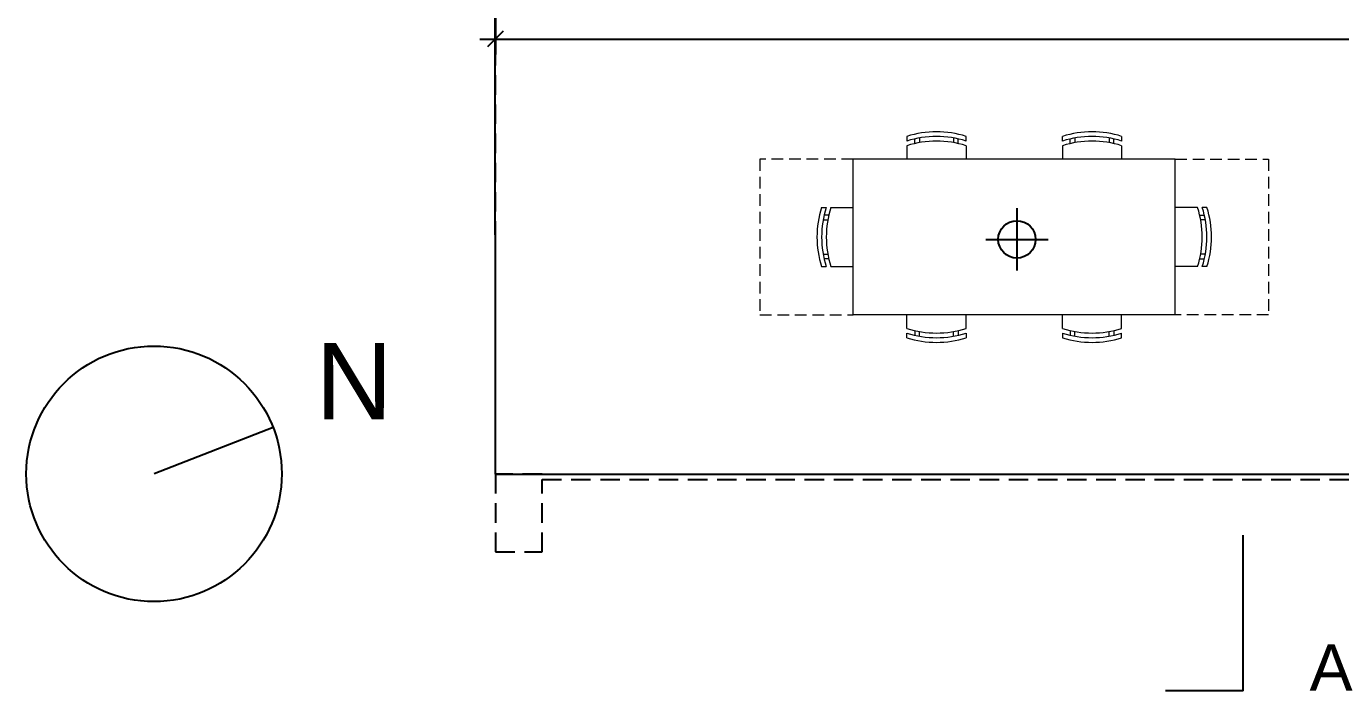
# Model space of a CAD drawing. Header units: millimetres. Extents: x 930 to 6336, y 2219 to 4338.
# Drawn here: x 930 to 1775, y 2367 to 2794 of the extents above; entities that cross this region are included whole.
import ezdxf

# ---------------------------------------------------------------- set-up
doc = ezdxf.new("R2010")
doc.units = ezdxf.units.MM
doc.linetypes.add('HIDDEN', pattern=[0.375, 0.25, -0.125])
doc.layers.add('arredi', color=5, linetype='Continuous', lineweight=18)
doc.layers.add('QUOTE', color=3, linetype='Continuous', lineweight=9)
doc.layers.add('dettagli', color=6, linetype='Continuous')
doc.layers.add('muri sezionati', color=1, linetype='Continuous')
doc.styles.get("Standard").update_dxf_attribs({"font": 'arial.ttf'})
doc.dimstyles.new('ook', dxfattribs={"dimtxt": 15, "dimasz": 10, "dimexe": 10, "dimexo": 10, "dimgap": 5, "dimtad": 1, "dimtoh": 1, "dimdec": 0, "dimzin": 0, "dimdsep": 46, "dimtxsty": 'Standard', "dimblk": 'OBLIQUE', "dimcen": 0.09, "dimdle": 10, "dimclrt": 3, "dimadec": 0, "dimazin": 0, "dimtfac": 1, "dimtdec": 0, "dimtofl": 0, "dimtmove": 0, "dimatfit": 3, "dimldrblk": 'OBLIQUE', "dimfxl": 1, "dimtfill": 2, "dimtfillclr": 250, "dimtolj": 1, "dimtzin": 0, "dimarcsym": 0})

# ---------------------------------------------------------------- blocks, each defined once
blk = doc.blocks.new('_Oblique')
at = {"color": 0, "linetype": 'ByBlock', "lineweight": -2}
blk.add_line((-0.5, -0.5), (0.5, 0.5), dxfattribs=at)
blk = doc.blocks.new('*D42')
at = {"layer": 'Defpoints', "color": 0, "transparency": 16777216}
for p in [(1231.24, 2878.97), (2537.59, 2878.97), (2537.59, 2785.76)]:
    blk.add_point(p, dxfattribs=at)
at = {"layer": 'QUOTE', "color": 0, "lineweight": -2, "transparency": 16777216}
for p, q in [((1231.24, 2868.97), (1231.24, 2775.76)), ((2537.59, 2868.97), (2537.59, 2775.76)), ((1221.24, 2785.76), (2547.59, 2785.76))]:
    blk.add_line(p, q, dxfattribs=at)
at = {"layer": 'QUOTE', "color": 0, "lineweight": -2, "transparency": 16777216, "xscale": 10, "yscale": 10, "zscale": 10, "rotation": 180}
blk.add_blockref('_Oblique', (1231.24, 2785.76), dxfattribs=at)
at = {"layer": 'QUOTE', "color": 0, "lineweight": -2, "transparency": 16777216, "xscale": 10, "yscale": 10, "zscale": 10}
blk.add_blockref('_Oblique', (2537.59, 2785.76), dxfattribs=at)
at = {"layer": 'QUOTE', "color": 3, "transparency": 16777216, "insert": (1884.41, 2798.42), "char_height": 15, "attachment_point": 5, "bg_fill": 1, "box_fill_scale": 1.1, "bg_fill_color": 250, "bg_fill_transparency": 0}
blk.add_mtext('\\A1;1306', dxfattribs=at)

msp = doc.modelspace()

# ---------------------------------------------------------------- linework, layer by layer
at = {"layer": 'arredi'}
for p, q in [((1495.79, 2723.2), (1495.79, 2720.2)), ((1500.79, 2718.59), (1500.79, 2721.59)), ((1503.79, 2722.21), (1503.79, 2719.21)), ((1525.79, 2722.21), (1525.79, 2719.21)), ((1528.79, 2718.59), (1528.79, 2721.59)), ((1533.79, 2720.2), (1533.79, 2723.2)), ((1595.79, 2720.2), (1595.79, 2723.2)), ((1600.79, 2718.59), (1600.79, 2721.59)), ((1603.79, 2722.21), (1603.79, 2719.21)), ((1625.79, 2722.21), (1625.79, 2719.21)), ((1628.79, 2718.59), (1628.79, 2721.59)), ((1633.79, 2723.2), (1633.79, 2720.2)), ((1495.79, 2717.2), (1495.79, 2708.51)), ((1533.79, 2717.2), (1533.79, 2708.51)), ((1595.79, 2717.2), (1595.79, 2708.51)), ((1633.79, 2717.2), (1633.79, 2708.51)), ((1668.29, 2708.51), (1461.29, 2708.51)), ((1461.29, 2608.51), (1461.29, 2708.51)), ((1668.29, 2608.51), (1668.29, 2708.51)), ((1440.95, 2677.51), (1443.95, 2677.51)), ((1445.56, 2672.51), (1442.56, 2672.51)), ((1446.95, 2677.51), (1461.29, 2677.51)), ((1682.63, 2677.51), (1668.29, 2677.51)), ((1684.02, 2672.51), (1687.02, 2672.51)), ((1688.63, 2677.51), (1685.63, 2677.51)), ((1441.94, 2669.51), (1444.94, 2669.51)), ((1687.64, 2669.51), (1684.64, 2669.51)), ((1441.94, 2647.51), (1444.94, 2647.51)), ((1445.56, 2644.51), (1442.56, 2644.51)), ((1684.02, 2644.51), (1687.02, 2644.51)), ((1687.64, 2647.51), (1684.64, 2647.51)), ((1440.95, 2639.51), (1443.95, 2639.51)), ((1446.95, 2639.51), (1461.29, 2639.51)), ((1682.63, 2639.51), (1668.29, 2639.51)), ((1688.63, 2639.51), (1685.63, 2639.51)), ((1668.29, 2608.51), (1461.29, 2608.51)), ((1495.79, 2599.83), (1495.79, 2608.51)), ((1533.79, 2599.83), (1533.79, 2608.51)), ((1595.79, 2599.83), (1595.79, 2608.51)), ((1633.79, 2599.83), (1633.79, 2608.51)), ((1495.79, 2593.83), (1495.79, 2596.83)), ((1500.79, 2598.44), (1500.79, 2595.44)), ((1503.79, 2594.82), (1503.79, 2597.82)), ((1525.79, 2594.82), (1525.79, 2597.82)), ((1528.79, 2598.44), (1528.79, 2595.44)), ((1533.79, 2596.83), (1533.79, 2593.83)), ((1595.79, 2596.83), (1595.79, 2593.83)), ((1600.79, 2598.44), (1600.79, 2595.44)), ((1603.79, 2594.82), (1603.79, 2597.82)), ((1625.79, 2594.82), (1625.79, 2597.82)), ((1628.79, 2598.44), (1628.79, 2595.44)), ((1633.79, 2593.83), (1633.79, 2596.83))]:
    msp.add_line(p, q, dxfattribs=at)
at = {"layer": 'arredi', "linetype": 'HIDDEN', "ltscale": 30}
for p, q in [((1461.29, 2708.51), (1401.29, 2708.51)), ((1401.29, 2708.51), (1401.29, 2608.51)), ((1668.29, 2708.51), (1728.29, 2708.51)), ((1728.29, 2708.51), (1728.29, 2608.51)), ((1401.29, 2608.51), (1461.29, 2608.51)), ((1728.29, 2608.51), (1668.29, 2608.51))]:
    msp.add_line(p, q, dxfattribs=at)
at = {"layer": 'arredi'}
for centre, start, end in [((1514.79, 2664.53), 72.05475, 107.94525), ((1514.79, 2661.53), 72.05475, 107.94525), ((1614.79, 2664.53), 72.05475, 107.94525), ((1614.79, 2661.53), 72.05475, 107.94525), ((1514.79, 2658.53), 72.05475, 107.94525), ((1614.79, 2658.53), 72.05475, 107.94525), ((1499.61, 2658.51), 162.05475, 197.94525), ((1502.61, 2658.51), 162.05475, 197.94525), ((1505.61, 2658.51), 162.05475, 197.94525), ((1623.96, 2658.51), 342.05475, 17.94525), ((1626.96, 2658.51), 342.05475, 17.94525), ((1629.96, 2658.51), 342.05475, 17.94525), ((1514.79, 2658.5), 252.05475, 287.94525), ((1514.79, 2655.5), 252.05475, 287.94525), ((1514.79, 2652.5), 252.05475, 287.94525), ((1614.79, 2658.5), 252.05475, 287.94525), ((1614.79, 2655.5), 252.05475, 287.94525), ((1614.79, 2652.5), 252.05475, 287.94525)]:
    msp.add_arc(centre, 61.67, start, end, dxfattribs=at)
at = {"layer": 'dettagli', "linetype": 'HIDDEN', "ltscale": 50}
for p, q in [((1231.24, 2506.2), (1231.24, 3745.63)), ((1261.24, 2502.77), (1861.12, 2502.77))]:
    msp.add_line(p, q, dxfattribs=at)
at = {"layer": 'dettagli'}
for p, q in [((1566.47, 2677), (1566.47, 2637)), ((1546.47, 2657), (1578.47, 2657)), ((1578.47, 2657), (1586.47, 2657)), ((1088.35, 2536.19), (1011.85, 2506.34)), ((1711.96, 2366.96), (1711.96, 2466.96)), ((1711.96, 2366.96), (1661.96, 2366.96))]:
    msp.add_line(p, q, dxfattribs=at)
at = {"layer": 'dettagli', "linetype": 'HIDDEN', "ltscale": 50}
msp.add_lwpolyline([(1261.24, 2506.2), (1231.24, 2506.2), (1231.24, 2456.2), (1261.24, 2456.2), (1261.24, 2502.77)], dxfattribs=at)
at = {"layer": 'dettagli'}
for centre, radius in [((1566.47, 2657), 12), ((1011.85, 2506.34), 82.11)]:
    msp.add_circle(centre, radius, dxfattribs=at)
at = {"layer": 'muri sezionati'}
for p, q in [((1231.24, 2506.2), (1231.12, 2878.97)), ((1231.12, 2506.2), (2537.59, 2506.2))]:
    msp.add_line(p, q, dxfattribs=at)

# ---------------------------------------------------------------- texts
at = {"layer": 'dettagli'}
msp.add_text('A', height=29.74, rotation=360, dxfattribs=at).set_placement((1754.56, 2366.96))
at = {"layer": 'dettagli', "insert": (1115.78, 2590.41), "char_height": 49, "attachment_point": 1, "rotation": 359.89681}
msp.add_mtext_dynamic_manual_height_columns('N', width=1.1484, gutter_width=1, heights=[0], dxfattribs=at)

# ---------------------------------------------------------------- dimensions: what is measured, and where the dimension line sits
at = {"layer": 'QUOTE'}
dim = msp.add_linear_dim(base=(2537.59, 2785.76), p1=(1231.24, 2878.97), p2=(2537.59, 2878.97), dimstyle='ook', dxfattribs=at)
dim.commit()
dim.dimension.update_dxf_attribs({"geometry": '*D42', "text_midpoint": (1884.41, 2798.42)})

doc.saveas('drawing.dxf')
